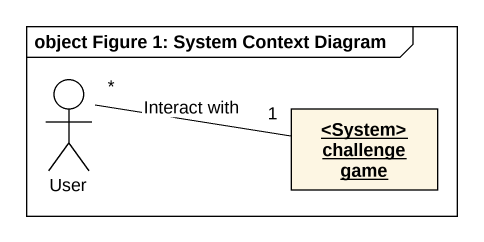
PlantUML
@startuml
mainframe object Figure 1: System Context Diagram
allowmixing
hide circle
hide empty members
actor User
object "<System> challenge game" as System_challenge_game
User "*" -right- "1" System_challenge_game : Interact with
@enduml
